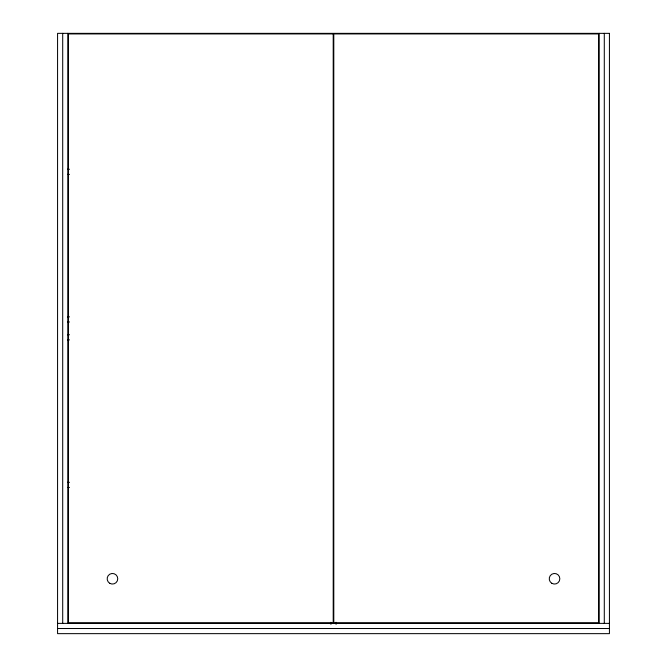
<?xml version="1.0" encoding="UTF-8"?>
<svg xmlns="http://www.w3.org/2000/svg" width="667" height="667" viewBox="0 0 667 667"><rect width="100%" height="100%" fill="white"/><g stroke="black" fill="none" stroke-linecap="round" stroke-linejoin="round"><path stroke-width="1" d="M67.434 169.26L69.501 169.26M67.434 174.395L69.501 174.395M67.434 316.842L69.501 316.842M67.434 321.978L69.501 321.978M67.434 334.751L69.501 334.751M67.434 339.887L69.501 339.887M67.434 482.324L69.501 482.324M67.434 487.469L69.501 487.469M57.57 623.378L609.43 623.378M57.57 628.514L609.43 628.514M604.294 33.35L604.294 623.378M599.158 33.35L599.158 623.378M336.068 622.269L336.068 624.354M330.932 622.269L330.932 624.354M67.842 33.35L67.842 623.378M62.706 33.35L62.706 623.378M609.43 33.35L57.57 33.35L57.57 633.65L609.43 633.65L609.43 33.35M333.208 33.934L68.426 33.934L68.426 622.786L333.208 622.786L333.208 33.934M598.574 33.934L333.792 33.934L333.792 622.786L598.574 622.786L598.574 33.934M551.892 583.342A5.286 5.286 0 0 0 559.83 578.756A5.286 5.286 0 0 0 551.892 574.179A5.286 5.286 0 0 0 551.892 583.342M109.813 583.342A5.286 5.286 0 0 0 117.751 578.756A5.286 5.286 0 0 0 109.813 574.179A5.286 5.286 0 0 0 109.813 583.342"/></g></svg>
